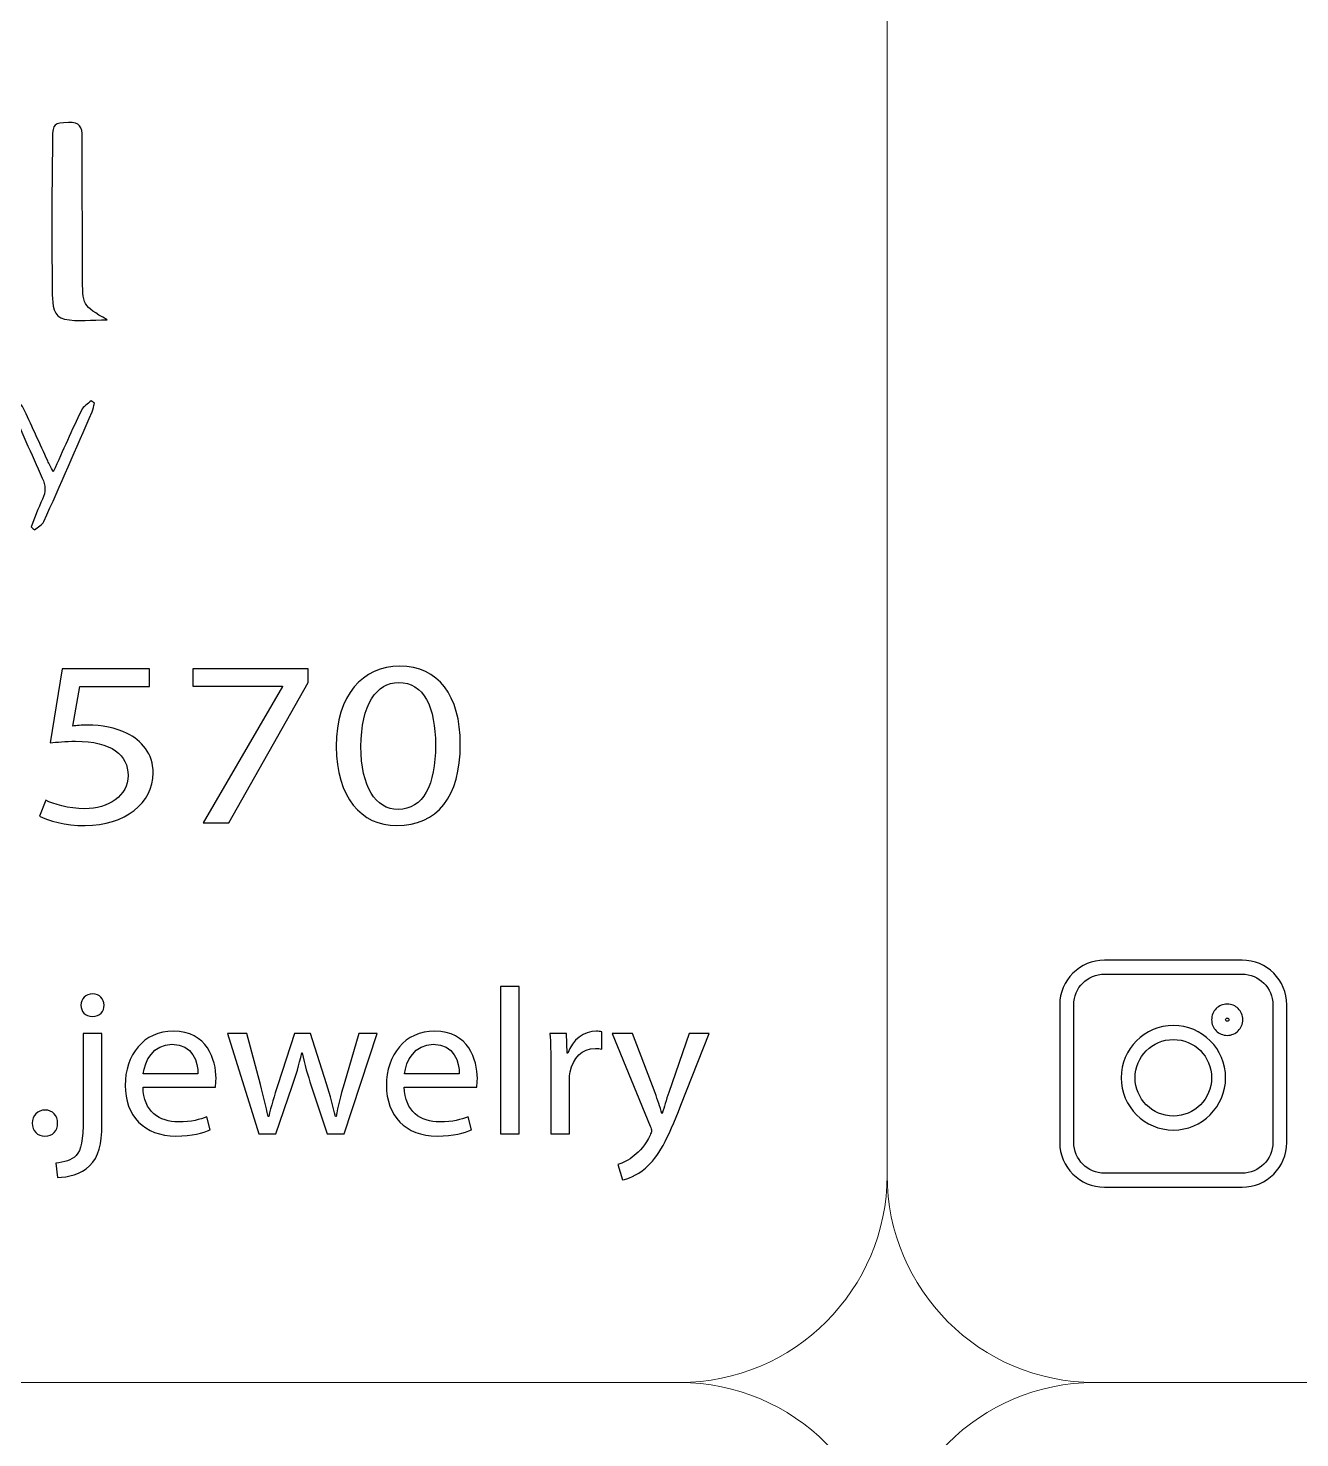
# Model space of a CAD drawing. Header units: millimetres. Extents: x -576 to 618, y 160 to 343.
# Drawn here: x -230.63 to -212.32, y 302.5 to 322.8 of the extents above; entities that cross this region are included whole.
import ezdxf

# ---------------------------------------------------------------- set-up
doc = ezdxf.new("R2010")
doc.units = ezdxf.units.MM
doc.header["$MEASUREMENT"] = 0
doc.layers.add('Layer 1', color=7, linetype='Continuous')

msp = doc.modelspace()

# ---------------------------------------------------------------- linework, layer by layer
at = {"layer": 'Layer 1', "color": 250, "lineweight": 18}
for points in [[(-255.0783, 343.1001), (-255.0783, 343.1001), (-221.2483, 343.1001), (-221.2483, 343.1001), (-219.6043, 343.1001), (-218.2633, 341.7591), (-218.2633, 340.1151), (-218.2633, 340.1151), (-218.2633, 306.2851), (-218.2633, 306.2851), (-218.2633, 304.6411), (-219.6043, 303.3001), (-221.2483, 303.3001), (-221.2483, 303.3001), (-255.0783, 303.3001), (-255.0783, 303.3001), (-256.7223, 303.3001), (-258.0633, 304.6411), (-258.0633, 306.2851), (-258.0633, 306.2851), (-258.0633, 340.1151), (-258.0633, 340.1151), (-258.0633, 341.7591), (-256.7223, 343.1001), (-255.0783, 343.1001)], [(-215.2783, 343.1001), (-215.2783, 343.1001), (-181.4483, 343.1001), (-181.4483, 343.1001), (-179.8043, 343.1001), (-178.4633, 341.7591), (-178.4633, 340.1151), (-178.4633, 340.1151), (-178.4633, 306.2851), (-178.4633, 306.2851), (-178.4633, 304.6411), (-179.8043, 303.3001), (-181.4483, 303.3001), (-181.4483, 303.3001), (-215.2783, 303.3001), (-215.2783, 303.3001), (-216.9223, 303.3001), (-218.2633, 304.6411), (-218.2633, 306.2851), (-218.2633, 306.2851), (-218.2633, 340.1151), (-218.2633, 340.1151), (-218.2633, 341.7591), (-216.9223, 343.1001), (-215.2783, 343.1001)], [(-255.0783, 303.3001), (-255.0783, 303.3001), (-221.2483, 303.3001), (-221.2483, 303.3001), (-219.6043, 303.3001), (-218.2633, 301.9591), (-218.2633, 300.3151), (-218.2633, 300.3151), (-218.2633, 266.4851), (-218.2633, 266.4851), (-218.2633, 264.8411), (-219.6043, 263.5001), (-221.2483, 263.5001), (-221.2483, 263.5001), (-255.0783, 263.5001), (-255.0783, 263.5001), (-256.7223, 263.5001), (-258.0633, 264.8411), (-258.0633, 266.4851), (-258.0633, 266.4851), (-258.0633, 300.3151), (-258.0633, 300.3151), (-258.0633, 301.9591), (-256.7223, 303.3001), (-255.0783, 303.3001)], [(-215.2783, 303.3001), (-215.2783, 303.3001), (-181.4483, 303.3001), (-181.4483, 303.3001), (-179.8043, 303.3001), (-178.4633, 301.9591), (-178.4633, 300.3151), (-178.4633, 300.3151), (-178.4633, 266.4851), (-178.4633, 266.4851), (-178.4633, 264.8411), (-179.8043, 263.5001), (-181.4483, 263.5001), (-181.4483, 263.5001), (-215.2783, 263.5001), (-215.2783, 263.5001), (-216.9223, 263.5001), (-218.2633, 264.8411), (-218.2633, 266.4851), (-218.2633, 266.4851), (-218.2633, 300.3151), (-218.2633, 300.3151), (-218.2633, 301.9591), (-216.9223, 303.3001), (-215.2783, 303.3001)]]:
    msp.add_open_spline(points, degree=3, knots=[0, 0, 0, 0, 0.125, 0.125, 0.125, 0.25, 0.25, 0.25, 0.375, 0.375, 0.375, 0.5, 0.5, 0.5, 0.625, 0.625, 0.625, 0.75, 0.75, 0.75, 0.875, 0.875, 0.875, 1, 1, 1, 1], dxfattribs=at)
at = {"layer": 'Layer 1', "color": 230}
for points, knots in [([(-229.4948, 318.6031), (-229.7147, 318.6031), (-229.9182, 318.5744), (-230.1091, 318.6118), (-230.2701, 318.6436), (-230.2829, 318.8199), (-230.2848, 318.9634), (-230.2904, 319.3887), (-230.2907, 319.8137), (-230.2901, 320.2386), (-230.2894, 320.5675), (-230.2848, 320.8964), (-230.2813, 321.2249), (-230.2792, 321.4258), (-230.2595, 321.4349), (-230.0526, 321.4449), (-229.8891, 321.453), (-229.853, 321.3809), (-229.8539, 321.2327), (-229.8567, 320.5697), (-229.8483, 319.9063), (-229.8483, 319.2434), (-229.8483, 318.8084), (-229.852, 318.8084), (-229.4948, 318.6031)], [0, 0, 0, 0, 0.125, 0.125, 0.125, 0.25, 0.25, 0.25, 0.375, 0.375, 0.375, 0.5, 0.5, 0.5, 0.625, 0.625, 0.625, 0.75, 0.75, 0.75, 0.875, 0.875, 0.875, 1, 1, 1, 1]), ([(-230.8979, 317.3885), (-230.7622, 317.4525), (-230.7212, 317.3758), (-230.6842, 317.2962), (-230.5725, 317.0553), (-230.4623, 316.8132), (-230.3506, 316.572), (-230.33, 316.5271), (-230.306, 316.484), (-230.2704, 316.4141), (-230.1291, 316.7264), (-230.0024, 317.0154), (-229.8657, 317.2993), (-229.8386, 317.3552), (-229.7725, 317.3923), (-229.7241, 317.4379), (-229.7088, 317.426), (-229.6939, 317.4138), (-229.6782, 317.4019), (-229.6886, 317.3611), (-229.6929, 317.3174), (-229.7094, 317.2796), (-229.94, 316.7514), (-230.1702, 316.2232), (-230.4067, 315.6977), (-230.4292, 315.6481), (-230.4947, 315.6178), (-230.5403, 315.5786), (-230.5568, 315.5926), (-230.5737, 315.6066), (-230.5909, 315.6207), (-230.5366, 315.7539), (-230.4876, 315.8893), (-230.4261, 316.0191), (-230.3762, 316.1249), (-230.3787, 316.2163), (-230.4283, 316.3243), (-230.5893, 316.6722), (-230.7387, 317.0254), (-230.8979, 317.3885)], [0, 0, 0, 0, 0.0769231, 0.0769231, 0.0769231, 0.1538462, 0.1538462, 0.1538462, 0.2307692, 0.2307692, 0.2307692, 0.3076923, 0.3076923, 0.3076923, 0.3846154, 0.3846154, 0.3846154, 0.4615385, 0.4615385, 0.4615385, 0.5384615, 0.5384615, 0.5384615, 0.6153846, 0.6153846, 0.6153846, 0.6923077, 0.6923077, 0.6923077, 0.7692308, 0.7692308, 0.7692308, 0.8461538, 0.8461538, 0.8461538, 0.9230769, 0.9230769, 0.9230769, 1, 1, 1, 1]), ([(-224.4093, 312.4904), (-224.4093, 311.7363), (-224.7416, 311.3197), (-225.325, 311.3197), (-225.8395, 311.3197), (-226.1881, 311.7259), (-226.1961, 312.4601), (-226.1961, 313.2039), (-225.8152, 313.6136), (-225.2804, 313.6136), (-224.7256, 313.6136), (-224.4093, 313.1971), (-224.4093, 312.4904)], [0, 0, 0, 0, 0.25, 0.25, 0.25, 0.5, 0.5, 0.5, 0.75, 0.75, 0.75, 1, 1, 1, 1]), ([(-228.8841, 313.3235), (-228.8841, 313.3235), (-229.8891, 313.3235), (-229.8891, 313.3235), (-229.8891, 313.3235), (-229.9902, 312.7535), (-229.9902, 312.7535), (-229.9297, 312.76), (-229.8729, 312.7672), (-229.7755, 312.7672), (-229.5731, 312.7672), (-229.3706, 312.7298), (-229.2084, 312.6477), (-229.0017, 312.5488), (-228.8318, 312.3575), (-228.8318, 312.0777), (-228.8318, 311.6439), (-229.2411, 311.3198), (-229.8121, 311.3198), (-230.0998, 311.3198), (-230.3428, 311.3882), (-230.4685, 311.4564), (-230.4685, 311.4564), (-230.3793, 311.6848), (-230.3793, 311.6848), (-230.2698, 311.6302), (-230.0551, 311.562), (-229.8161, 311.562), (-229.4798, 311.562), (-229.1921, 311.7463), (-229.1921, 312.0434), (-229.1961, 312.3301), (-229.4233, 312.5351), (-229.95, 312.5351), (-230.0998, 312.5351), (-230.2171, 312.5213), (-230.3144, 312.5111), (-230.3144, 312.5111), (-230.1444, 313.5763), (-230.1444, 313.5763), (-230.1444, 313.5763), (-228.8841, 313.5763), (-228.8841, 313.5763), (-228.8841, 313.5763), (-228.8841, 313.3235), (-228.8841, 313.3235)], [0, 0, 0, 0, 0.0666667, 0.0666667, 0.0666667, 0.1333333, 0.1333333, 0.1333333, 0.2, 0.2, 0.2, 0.2666667, 0.2666667, 0.2666667, 0.3333333, 0.3333333, 0.3333333, 0.4, 0.4, 0.4, 0.4666667, 0.4666667, 0.4666667, 0.5333333, 0.5333333, 0.5333333, 0.6, 0.6, 0.6, 0.6666667, 0.6666667, 0.6666667, 0.7333333, 0.7333333, 0.7333333, 0.8, 0.8, 0.8, 0.8666667, 0.8666667, 0.8666667, 0.9333333, 0.9333333, 0.9333333, 1, 1, 1, 1]), ([(-226.5981, 313.5761), (-226.5981, 313.5761), (-226.5981, 313.378), (-226.5981, 313.378), (-226.5981, 313.378), (-227.7448, 311.3574), (-227.7448, 311.3574), (-227.7448, 311.3574), (-228.1132, 311.3574), (-228.1132, 311.3574), (-228.1132, 311.3574), (-226.971, 313.3203), (-226.971, 313.3203), (-226.971, 313.3203), (-226.971, 313.3269), (-226.971, 313.3269), (-226.971, 313.3269), (-228.2593, 313.3269), (-228.2593, 313.3269), (-228.2593, 313.3269), (-228.2593, 313.5761), (-228.2593, 313.5761), (-228.2593, 313.5761), (-226.5981, 313.5761), (-226.5981, 313.5761)], [0, 0, 0, 0, 0.125, 0.125, 0.125, 0.25, 0.25, 0.25, 0.375, 0.375, 0.375, 0.5, 0.5, 0.5, 0.625, 0.625, 0.625, 0.75, 0.75, 0.75, 0.875, 0.875, 0.875, 1, 1, 1, 1]), ([(-225.8395, 312.4564), (-225.8395, 311.8795), (-225.6289, 311.5521), (-225.3048, 311.5521), (-224.94, 311.5521), (-224.7662, 311.9103), (-224.7662, 312.4769), (-224.7662, 313.023), (-224.9322, 313.3814), (-225.3007, 313.3814), (-225.6126, 313.3814), (-225.8395, 313.0607), (-225.8395, 312.4564)], [0, 0, 0, 0, 0.25, 0.25, 0.25, 0.5, 0.5, 0.5, 0.75, 0.75, 0.75, 1, 1, 1, 1]), ([(-213.1515, 306.1125), (-213.1515, 306.1125), (-215.1324, 306.1125), (-215.1324, 306.1125), (-215.3101, 306.1125), (-215.4713, 306.1848), (-215.5878, 306.3012), (-215.7048, 306.4178), (-215.777, 306.579), (-215.777, 306.7569), (-215.777, 306.7569), (-215.777, 308.7382), (-215.777, 308.7382), (-215.777, 308.916), (-215.7049, 309.077), (-215.5883, 309.1937), (-215.4712, 309.3107), (-215.3101, 309.3829), (-215.1324, 309.3829), (-215.1324, 309.3829), (-213.1515, 309.3829), (-213.1515, 309.3829), (-212.9737, 309.3829), (-212.8126, 309.3107), (-212.696, 309.1941), (-212.579, 309.077), (-212.5068, 308.916), (-212.5068, 308.7382), (-212.5068, 308.7382), (-212.5068, 306.7569), (-212.5068, 306.7569), (-212.5068, 306.579), (-212.5791, 306.4178), (-212.6956, 306.3012), (-212.8126, 306.1848), (-212.9737, 306.1125), (-213.1515, 306.1125)], [0, 0, 0, 0, 0.0833333, 0.0833333, 0.0833333, 0.1666667, 0.1666667, 0.1666667, 0.25, 0.25, 0.25, 0.3333333, 0.3333333, 0.3333333, 0.4166667, 0.4166667, 0.4166667, 0.5, 0.5, 0.5, 0.5833333, 0.5833333, 0.5833333, 0.6666667, 0.6666667, 0.6666667, 0.75, 0.75, 0.75, 0.8333333, 0.8333333, 0.8333333, 0.9166667, 0.9166667, 0.9166667, 1, 1, 1, 1]), ([(-215.1324, 306.3142), (-215.1324, 306.3142), (-213.1515, 306.3142), (-213.1515, 306.3142), (-213.0289, 306.3142), (-212.918, 306.3637), (-212.838, 306.4436), (-212.7581, 306.5239), (-212.7085, 306.6346), (-212.7085, 306.7569), (-212.7085, 306.7569), (-212.7085, 308.7382), (-212.7085, 308.7382), (-212.7085, 308.8608), (-212.758, 308.9717), (-212.8379, 309.0517), (-212.918, 309.1317), (-213.0289, 309.1812), (-213.1515, 309.1812), (-213.1515, 309.1812), (-215.1324, 309.1812), (-215.1324, 309.1812), (-215.255, 309.1812), (-215.3659, 309.1317), (-215.4459, 309.0517), (-215.5259, 308.9717), (-215.5754, 308.8608), (-215.5754, 308.7382), (-215.5754, 308.7382), (-215.5754, 306.7569), (-215.5754, 306.7569), (-215.5754, 306.6346), (-215.5258, 306.5239), (-215.4456, 306.4438), (-215.3659, 306.3637), (-215.255, 306.3142), (-215.1324, 306.3142)], [0, 0, 0, 0, 0.0833333, 0.0833333, 0.0833333, 0.1666667, 0.1666667, 0.1666667, 0.25, 0.25, 0.25, 0.3333333, 0.3333333, 0.3333333, 0.4166667, 0.4166667, 0.4166667, 0.5, 0.5, 0.5, 0.5833333, 0.5833333, 0.5833333, 0.6666667, 0.6666667, 0.6666667, 0.75, 0.75, 0.75, 0.8333333, 0.8333333, 0.8333333, 0.9166667, 0.9166667, 0.9166667, 1, 1, 1, 1]), ([(-223.829, 309.0022), (-223.829, 309.0022), (-223.5594, 309.0022), (-223.5594, 309.0022), (-223.5594, 309.0022), (-223.5594, 306.8793), (-223.5594, 306.8793), (-223.5594, 306.8793), (-223.829, 306.8793), (-223.829, 306.8793), (-223.829, 306.8793), (-223.829, 309.0022), (-223.829, 309.0022)], [0, 0, 0, 0, 0.25, 0.25, 0.25, 0.5, 0.5, 0.5, 0.75, 0.75, 0.75, 1, 1, 1, 1]), ([(-229.5393, 308.7332), (-229.5361, 308.6465), (-229.6004, 308.5717), (-229.7077, 308.5717), (-229.8088, 308.5717), (-229.873, 308.6465), (-229.873, 308.7332), (-229.873, 308.8259), (-229.8028, 308.8974), (-229.7017, 308.8974), (-229.6035, 308.8974), (-229.5393, 308.8259), (-229.5393, 308.7332)], [0, 0, 0, 0, 0.25, 0.25, 0.25, 0.5, 0.5, 0.5, 0.75, 0.75, 0.75, 1, 1, 1, 1]), ([(-213.1401, 308.5245), (-213.1401, 308.4624), (-213.1653, 308.4061), (-213.206, 308.3654), (-213.2466, 308.3247), (-213.303, 308.2995), (-213.3651, 308.2995), (-213.4272, 308.2995), (-213.4835, 308.3247), (-213.5242, 308.3654), (-213.5649, 308.4061), (-213.5901, 308.4624), (-213.5901, 308.5245), (-213.5901, 308.5866), (-213.5649, 308.6429), (-213.5242, 308.6836), (-213.4835, 308.7243), (-213.4272, 308.7495), (-213.3651, 308.7495), (-213.303, 308.7495), (-213.2466, 308.7243), (-213.206, 308.6836), (-213.1653, 308.6429), (-213.1401, 308.5866), (-213.1401, 308.5245)], [0, 0, 0, 0, 0.125, 0.125, 0.125, 0.25, 0.25, 0.25, 0.375, 0.375, 0.375, 0.5, 0.5, 0.5, 0.625, 0.625, 0.625, 0.75, 0.75, 0.75, 0.875, 0.875, 0.875, 1, 1, 1, 1]), ([(-213.3485, 308.508), (-213.3444, 308.5121), (-213.3417, 308.5181), (-213.3417, 308.5245), (-213.3417, 308.531), (-213.3444, 308.5369), (-213.3485, 308.5411), (-213.3527, 308.5452), (-213.3586, 308.5479), (-213.3651, 308.5479), (-213.3715, 308.5479), (-213.3775, 308.5452), (-213.3816, 308.5411), (-213.3858, 308.5369), (-213.3884, 308.531), (-213.3884, 308.5245), (-213.3884, 308.5181), (-213.3858, 308.5121), (-213.3816, 308.508), (-213.3775, 308.5038), (-213.3715, 308.5012), (-213.3651, 308.5012), (-213.3586, 308.5012), (-213.3527, 308.5038), (-213.3485, 308.508)], [0, 0, 0, 0, 0.125, 0.125, 0.125, 0.25, 0.25, 0.25, 0.375, 0.375, 0.375, 0.5, 0.5, 0.5, 0.625, 0.625, 0.625, 0.75, 0.75, 0.75, 0.875, 0.875, 0.875, 1, 1, 1, 1]), ([(-228.9779, 307.5552), (-228.972, 307.1994), (-228.7389, 307.0528), (-228.4691, 307.0528), (-228.2759, 307.0528), (-228.1595, 307.0859), (-228.0584, 307.1274), (-228.0584, 307.1274), (-228.0123, 306.9392), (-228.0123, 306.9392), (-228.1074, 306.8974), (-228.27, 306.8496), (-228.5059, 306.8496), (-228.9627, 306.8496), (-229.2356, 307.1423), (-229.2356, 307.5791), (-229.2356, 308.0157), (-228.972, 308.3595), (-228.5396, 308.3595), (-228.0553, 308.3595), (-227.9265, 307.9439), (-227.9265, 307.6777), (-227.9265, 307.6238), (-227.9327, 307.582), (-227.9355, 307.5552), (-227.9355, 307.5552), (-228.9779, 307.5552), (-228.9779, 307.5552)], [0, 0, 0, 0, 0.1111111, 0.1111111, 0.1111111, 0.2222222, 0.2222222, 0.2222222, 0.3333333, 0.3333333, 0.3333333, 0.4444444, 0.4444444, 0.4444444, 0.5555556, 0.5555556, 0.5555556, 0.6666667, 0.6666667, 0.6666667, 0.7777778, 0.7777778, 0.7777778, 0.8888889, 0.8888889, 0.8888889, 1, 1, 1, 1]), ([(-225.2152, 307.5552), (-225.2093, 307.1994), (-224.9765, 307.0528), (-224.7063, 307.0528), (-224.5131, 307.0528), (-224.3967, 307.0859), (-224.2957, 307.1274), (-224.2957, 307.1274), (-224.2495, 306.9392), (-224.2495, 306.9392), (-224.3447, 306.8974), (-224.5072, 306.8496), (-224.7431, 306.8496), (-225.1999, 306.8496), (-225.4729, 307.1423), (-225.4729, 307.5791), (-225.4729, 308.0157), (-225.2093, 308.3595), (-224.7768, 308.3595), (-224.2926, 308.3595), (-224.1637, 307.9439), (-224.1637, 307.6777), (-224.1637, 307.6238), (-224.17, 307.582), (-224.1727, 307.5552), (-224.1727, 307.5552), (-225.2152, 307.5552), (-225.2152, 307.5552)], [0, 0, 0, 0, 0.1111111, 0.1111111, 0.1111111, 0.2222222, 0.2222222, 0.2222222, 0.3333333, 0.3333333, 0.3333333, 0.4444444, 0.4444444, 0.4444444, 0.5555556, 0.5555556, 0.5555556, 0.6666667, 0.6666667, 0.6666667, 0.7777778, 0.7777778, 0.7777778, 0.8888889, 0.8888889, 0.8888889, 1, 1, 1, 1]), ([(-223.1052, 307.8752), (-223.1052, 308.0456), (-223.1086, 308.1922), (-223.1177, 308.3264), (-223.1177, 308.3264), (-222.8814, 308.3264), (-222.8814, 308.3264), (-222.8814, 308.3264), (-222.8724, 308.0425), (-222.8724, 308.0425), (-222.8724, 308.0425), (-222.8599, 308.0425), (-222.8599, 308.0425), (-222.7925, 308.2368), (-222.6303, 308.3595), (-222.449, 308.3595), (-222.4184, 308.3595), (-222.3969, 308.3563), (-222.3723, 308.3504), (-222.3723, 308.3504), (-222.3723, 308.1024), (-222.3723, 308.1024), (-222.4, 308.1083), (-222.4278, 308.1114), (-222.4643, 308.1114), (-222.6547, 308.1114), (-222.7894, 307.971), (-222.8262, 307.7735), (-222.8325, 307.7376), (-222.8387, 307.6958), (-222.8387, 307.6509), (-222.8387, 307.6509), (-222.8387, 306.8796), (-222.8387, 306.8796), (-222.8387, 306.8796), (-223.1052, 306.8796), (-223.1052, 306.8796), (-223.1052, 306.8796), (-223.1052, 307.8752), (-223.1052, 307.8752)], [0, 0, 0, 0, 0.0769231, 0.0769231, 0.0769231, 0.1538462, 0.1538462, 0.1538462, 0.2307692, 0.2307692, 0.2307692, 0.3076923, 0.3076923, 0.3076923, 0.3846154, 0.3846154, 0.3846154, 0.4615385, 0.4615385, 0.4615385, 0.5384615, 0.5384615, 0.5384615, 0.6153846, 0.6153846, 0.6153846, 0.6923077, 0.6923077, 0.6923077, 0.7692308, 0.7692308, 0.7692308, 0.8461538, 0.8461538, 0.8461538, 0.9230769, 0.9230769, 0.9230769, 1, 1, 1, 1]), ([(-213.3885, 307.6887), (-213.3885, 307.4814), (-213.4729, 307.2932), (-213.6093, 307.1569), (-213.7452, 307.0204), (-213.9334, 306.9361), (-214.1412, 306.9361), (-214.3489, 306.9361), (-214.5372, 307.0205), (-214.6733, 307.1565), (-214.8095, 307.2927), (-214.8937, 307.481), (-214.8937, 307.6887), (-214.8937, 307.8963), (-214.8094, 308.0844), (-214.6733, 308.2207), (-214.5371, 308.3574), (-214.3489, 308.4416), (-214.1412, 308.4416), (-213.9337, 308.4416), (-213.7454, 308.3572), (-213.609, 308.2207), (-213.4728, 308.0844), (-213.3885, 307.8963), (-213.3885, 307.6887)], [0, 0, 0, 0, 0.125, 0.125, 0.125, 0.25, 0.25, 0.25, 0.375, 0.375, 0.375, 0.5, 0.5, 0.5, 0.625, 0.625, 0.625, 0.75, 0.75, 0.75, 0.875, 0.875, 0.875, 1, 1, 1, 1]), ([(-230.235, 306.4608), (-230.1124, 306.4699), (-230.005, 306.5029), (-229.9408, 306.5713), (-229.8671, 306.6552), (-229.8397, 306.7688), (-229.8397, 307.1155), (-229.8397, 307.1155), (-229.8397, 308.3264), (-229.8397, 308.3264), (-229.8397, 308.3264), (-229.5698, 308.3264), (-229.5698, 308.3264), (-229.5698, 308.3264), (-229.5698, 307.0141), (-229.5698, 307.0141), (-229.5698, 306.7329), (-229.6157, 306.5507), (-229.7476, 306.4191), (-229.8671, 306.3023), (-230.0634, 306.2546), (-230.2075, 306.2546), (-230.2075, 306.2546), (-230.235, 306.4608), (-230.235, 306.4608)], [0, 0, 0, 0, 0.125, 0.125, 0.125, 0.25, 0.25, 0.25, 0.375, 0.375, 0.375, 0.5, 0.5, 0.5, 0.625, 0.625, 0.625, 0.75, 0.75, 0.75, 0.875, 0.875, 0.875, 1, 1, 1, 1]), ([(-228.1869, 307.7435), (-228.1838, 307.9108), (-228.2578, 308.171), (-228.5611, 308.171), (-228.8338, 308.171), (-228.9536, 307.9258), (-228.9748, 307.7435), (-228.9748, 307.7435), (-228.1869, 307.7435), (-228.1869, 307.7435)], [0, 0, 0, 0, 0.3333333, 0.3333333, 0.3333333, 0.6666667, 0.6666667, 0.6666667, 1, 1, 1, 1]), ([(-227.4843, 308.3265), (-227.4843, 308.3265), (-227.2881, 307.5911), (-227.2881, 307.5911), (-227.245, 307.4295), (-227.2054, 307.28), (-227.178, 307.1305), (-227.178, 307.1305), (-227.1686, 307.1305), (-227.1686, 307.1305), (-227.1349, 307.2772), (-227.0859, 307.4326), (-227.0366, 307.5882), (-227.0366, 307.5882), (-226.7945, 308.3265), (-226.7945, 308.3265), (-226.7945, 308.3265), (-226.5676, 308.3265), (-226.5676, 308.3265), (-226.5676, 308.3265), (-226.3377, 307.6033), (-226.3377, 307.6033), (-226.2825, 307.4295), (-226.2398, 307.2772), (-226.2057, 307.1305), (-226.2057, 307.1305), (-226.1967, 307.1305), (-226.1967, 307.1305), (-226.172, 307.2772), (-226.1324, 307.4295), (-226.0834, 307.6001), (-226.0834, 307.6001), (-225.8716, 308.3265), (-225.8716, 308.3265), (-225.8716, 308.3265), (-225.6051, 308.3265), (-225.6051, 308.3265), (-225.6051, 308.3265), (-226.0834, 306.8794), (-226.0834, 306.8794), (-226.0834, 306.8794), (-226.3286, 306.8794), (-226.3286, 306.8794), (-226.3286, 306.8794), (-226.5551, 307.5702), (-226.5551, 307.5702), (-226.6072, 307.7318), (-226.6503, 307.8753), (-226.6871, 308.0457), (-226.6871, 308.0457), (-226.6934, 308.0457), (-226.6934, 308.0457), (-226.7302, 307.8721), (-226.7761, 307.7224), (-226.8282, 307.567), (-226.8282, 307.567), (-227.0675, 306.8794), (-227.0675, 306.8794), (-227.0675, 306.8794), (-227.3128, 306.8794), (-227.3128, 306.8794), (-227.3128, 306.8794), (-227.7605, 308.3265), (-227.7605, 308.3265), (-227.7605, 308.3265), (-227.4843, 308.3265), (-227.4843, 308.3265)], [0, 0, 0, 0, 0.0454545, 0.0454545, 0.0454545, 0.0909091, 0.0909091, 0.0909091, 0.1363636, 0.1363636, 0.1363636, 0.1818182, 0.1818182, 0.1818182, 0.2272727, 0.2272727, 0.2272727, 0.2727273, 0.2727273, 0.2727273, 0.3181818, 0.3181818, 0.3181818, 0.3636364, 0.3636364, 0.3636364, 0.4090909, 0.4090909, 0.4090909, 0.4545455, 0.4545455, 0.4545455, 0.5, 0.5, 0.5, 0.5454545, 0.5454545, 0.5454545, 0.5909091, 0.5909091, 0.5909091, 0.6363636, 0.6363636, 0.6363636, 0.6818182, 0.6818182, 0.6818182, 0.7272727, 0.7272727, 0.7272727, 0.7727273, 0.7727273, 0.7727273, 0.8181818, 0.8181818, 0.8181818, 0.8636364, 0.8636364, 0.8636364, 0.9090909, 0.9090909, 0.9090909, 0.9545455, 0.9545455, 0.9545455, 1, 1, 1, 1]), ([(-224.4243, 307.7435), (-224.4212, 307.9108), (-224.4951, 308.171), (-224.7984, 308.171), (-225.071, 308.171), (-225.1909, 307.9258), (-225.2121, 307.7435), (-225.2121, 307.7435), (-224.4243, 307.7435), (-224.4243, 307.7435)], [0, 0, 0, 0, 0.3333333, 0.3333333, 0.3333333, 0.6666667, 0.6666667, 0.6666667, 1, 1, 1, 1]), ([(-221.9278, 308.3265), (-221.9278, 308.3265), (-221.6031, 307.4716), (-221.6031, 307.4716), (-221.5694, 307.3758), (-221.5322, 307.2622), (-221.5079, 307.1755), (-221.5079, 307.1755), (-221.502, 307.1755), (-221.502, 307.1755), (-221.4742, 307.2622), (-221.4436, 307.3726), (-221.4068, 307.4775), (-221.4068, 307.4775), (-221.1125, 308.3265), (-221.1125, 308.3265), (-221.1125, 308.3265), (-220.8274, 308.3265), (-220.8274, 308.3265), (-220.8274, 308.3265), (-221.232, 307.295), (-221.232, 307.295), (-221.4252, 306.7989), (-221.5571, 306.5446), (-221.7409, 306.3892), (-221.8726, 306.2756), (-222.0046, 306.2307), (-222.072, 306.2185), (-222.072, 306.2185), (-222.1396, 306.4401), (-222.1396, 306.4401), (-222.072, 306.4609), (-221.9834, 306.5028), (-221.9035, 306.5683), (-221.8298, 306.6253), (-221.7381, 306.7271), (-221.6764, 306.8616), (-221.6642, 306.8884), (-221.6551, 306.9093), (-221.6551, 306.9243), (-221.6551, 306.9392), (-221.6613, 306.9602), (-221.6735, 306.9933), (-221.6735, 306.9933), (-222.2221, 308.3265), (-222.2221, 308.3265), (-222.2221, 308.3265), (-221.9278, 308.3265), (-221.9278, 308.3265)], [0, 0, 0, 0, 0.0625, 0.0625, 0.0625, 0.125, 0.125, 0.125, 0.1875, 0.1875, 0.1875, 0.25, 0.25, 0.25, 0.3125, 0.3125, 0.3125, 0.375, 0.375, 0.375, 0.4375, 0.4375, 0.4375, 0.5, 0.5, 0.5, 0.5625, 0.5625, 0.5625, 0.625, 0.625, 0.625, 0.6875, 0.6875, 0.6875, 0.75, 0.75, 0.75, 0.8125, 0.8125, 0.8125, 0.875, 0.875, 0.875, 0.9375, 0.9375, 0.9375, 1, 1, 1, 1]), ([(-213.7513, 307.2992), (-213.6517, 307.3985), (-213.5902, 307.5364), (-213.5902, 307.6887), (-213.5902, 307.8412), (-213.6519, 307.9793), (-213.7516, 308.079), (-213.8509, 308.1784), (-213.9888, 308.24), (-214.1412, 308.24), (-214.2933, 308.24), (-214.4311, 308.1783), (-214.5308, 308.0786), (-214.6304, 307.9792), (-214.6921, 307.8412), (-214.6921, 307.6887), (-214.6921, 307.5367), (-214.6304, 307.3988), (-214.5307, 307.2991), (-214.4311, 307.1995), (-214.2933, 307.1378), (-214.1412, 307.1378), (-213.989, 307.1378), (-213.8512, 307.1995), (-213.7513, 307.2992)], [0, 0, 0, 0, 0.125, 0.125, 0.125, 0.25, 0.25, 0.25, 0.375, 0.375, 0.375, 0.5, 0.5, 0.5, 0.625, 0.625, 0.625, 0.75, 0.75, 0.75, 0.875, 0.875, 0.875, 1, 1, 1, 1]), ([(-230.5725, 307.0348), (-230.5725, 307.1453), (-230.4957, 307.2233), (-230.3884, 307.2233), (-230.281, 307.2233), (-230.2075, 307.1453), (-230.2075, 307.0348), (-230.2075, 306.9272), (-230.2782, 306.8464), (-230.3915, 306.8464), (-230.4989, 306.8464), (-230.5725, 306.9272), (-230.5725, 307.0348)], [0, 0, 0, 0, 0.25, 0.25, 0.25, 0.5, 0.5, 0.5, 0.75, 0.75, 0.75, 1, 1, 1, 1])]:
    msp.add_open_spline(points, degree=3, knots=knots, dxfattribs=at)

doc.saveas('drawing.dxf')
